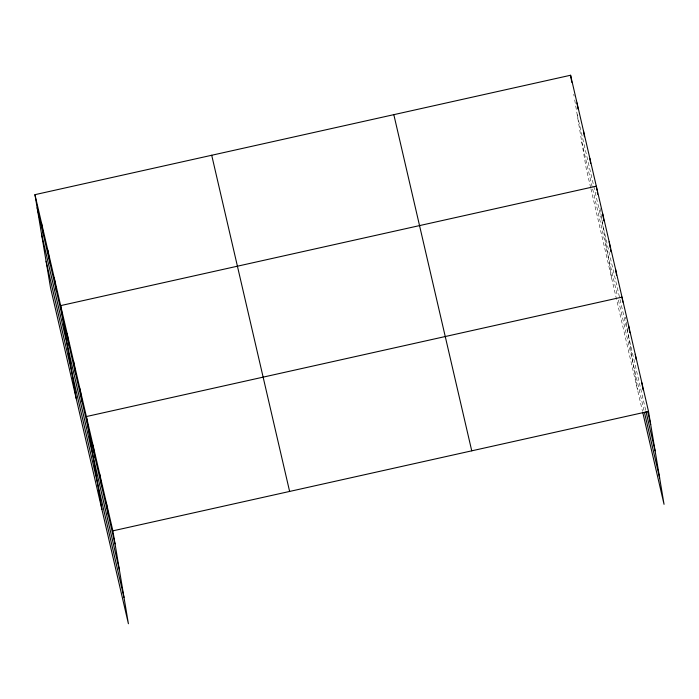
<?xml version="1.0" encoding="UTF-8"?>
<svg xmlns="http://www.w3.org/2000/svg" width="699" height="699" viewBox="0 0 699 699"><rect width="100%" height="100%" fill="white"/><g stroke="black" fill="none" stroke-linecap="round" stroke-linejoin="round"><path stroke-width="0.52" stroke-dasharray="3.5 2.62" d="M577.191 114.688L645.78 410.654M581.734 141.818L592.446 188.048M592.682 189.071L617.444 295.904M618.397 300.011L643.945 410.269M590.664 187.673L586.138 168.153L574.578 99.083M590.9 188.695L642.468 411.195M625.352 317.066L625.675 319.015M626.164 321.942L637.558 390.033M599.96 208.075L611.852 279.093M573.765 94.208L574.089 96.156"/><path stroke-width="1.05" d="M34.95 194.672L112.862 530.847L128.406 623.753L50.494 287.577L34.95 194.672L570.594 75.247L648.506 411.423L664.05 504.329L642.713 412.253M112.862 530.847L648.506 411.423M647.755 411.833L650.699 424.538M646.025 411.711L655.103 450.872M644.434 412.384L659.646 478.002M393.825 114.653L471.746 450.838M211.71 155.257L289.622 491.441M37.143 207.778L115.055 543.962M41.547 234.113L119.468 570.288M46.09 261.243L124.003 597.418M641.883 382.851L643.063 389.911M635.26 354.279L636.099 359.321M628.637 325.699L629.816 332.759M622.853 302.169L622.014 297.127L86.37 416.552L101.923 509.449M615.583 269.386L616.597 275.441M609.152 241.653L610.166 247.708M610.507 249.726L610.847 251.745M602.73 213.92L603.91 220.98M596.972 190.224L596.299 186.187L60.664 305.612L76.208 398.517M597.313 192.234L597.654 194.252M589.877 158.455L590.716 163.496M583.447 130.713L584.46 136.768M577.016 102.98L578.029 109.035M570.594 75.247L571.773 82.307M106.239 502.275L108.432 515.381M99.616 473.695L101.809 486.81M92.993 445.123L95.186 458.238M79.948 388.81L82.141 401.925M73.517 361.077L75.71 374.192M67.087 333.344L69.28 346.451M54.234 277.87L56.427 290.985M47.803 250.137L49.996 263.252M41.381 222.404L43.574 235.519"/></g></svg>
